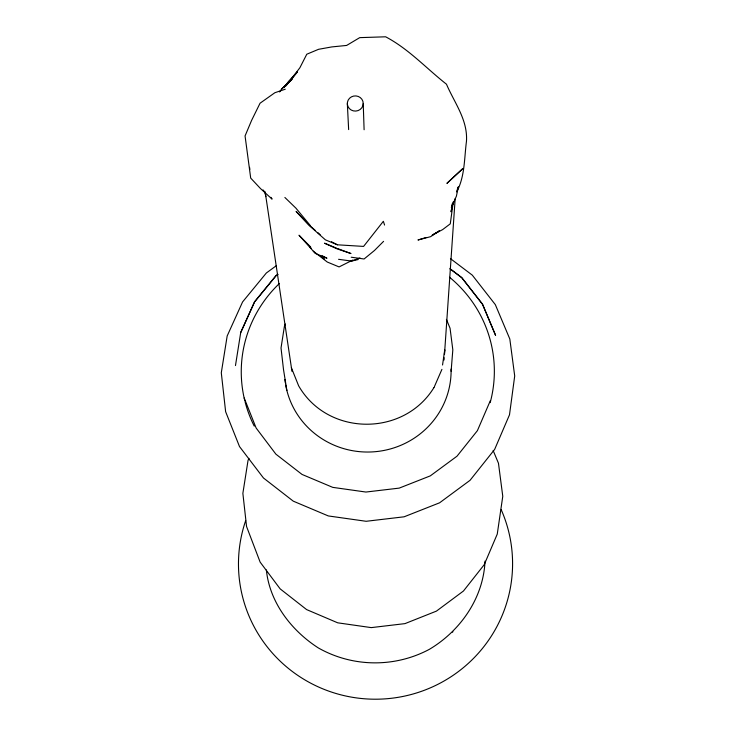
<?xml version="1.0" encoding="UTF-8"?>
<svg xmlns="http://www.w3.org/2000/svg" width="736" height="736" viewBox="0 0 736 736"><rect width="100%" height="100%" fill="white"/><g stroke="black" fill="none" stroke-linecap="round" stroke-linejoin="round"><path stroke-width="1.1" d="M444.038 360.014L444.185 357.733M444.424 354.32L444.737 349.766L442.548 365.001M444.48 354.522L455.17 198.61M451.113 371.284L452.824 349.858L450.055 328.228L446.412 319.387M453.302 201.738L450.276 223.836L442.612 229.623L432.17 235.134L439.512 230.764L430.606 236.679L417.947 240L426.199 237.47M235.474 365.571L240.736 332.396L254.582 301.732L276.028 275.604L277.858 274.28M485.024 561.117C483.442 597.88 460.488 630.853 429.327 649.354C394.726 667.8 352.664 667.331 318.522 648.039L318.081 647.772C291.263 630.421 269.634 602.333 266.358 569.94M452.704 203.292L451.058 211.766L452.815 203.265M458.39 186.512L456.412 196.116L451.324 207.672M451.61 206.586L452.447 203.357M457.82 187.625L456.706 191.921C464.977 176.447 464.232 158.249 466.477 141.22C467.848 119.839 454.425 102.819 446.476 84.217C426.208 68.273 408.71 48.953 385.646 36.8L359.729 37.637L346.638 45.439L331.789 46.92L318.578 49.303L306.783 54.225L299.892 67.74L286.056 85.864M490.314 400.706L477.406 430.643L457.01 456.191L430.293 475.879L399.206 488.115L365.921 492.044L332.755 487.37L302.036 474.435L275.899 454.167L256.128 428.012L244.186 398.01M434.415 386.593L441.922 369.362M248.97 458.344L248.032 460.442L242.871 493.35L246.56 526.516L260.139 562.12L280.149 588.864L306.618 609.592L337.714 622.822L371.284 627.615L404.975 623.622L436.43 611.119L463.459 591.008L484.205 564.714L497.26 534.088L502.771 496.294L498.465 463.248L493.157 450.524M285.393 323.996L284.381 326.462L281.023 347.999L283.526 369.684L286.884 390.54M240.709 332.635L254.564 301.953L276 275.816L277.84 274.491M433.973 387.605L434.111 387.302C403.908 437.074 327.649 436.457 298.641 385.83L291.373 367.724M279.625 91.945L281.566 89.093L291.907 79.424L281.566 89.093M284.087 87.464L288.53 81.402L297.445 71.677M290.453 80.776L297.519 71.843M383.585 241.344L374.468 250.488L364.09 258.989L351.182 257.214M452.41 632.141L452.925 631.764M276.432 265.622L266.358 272.982L242.567 301.953L227.176 335.966L221.297 372.784L225.63 411.691L239.494 446.54L263.46 477.986L293.259 501.152L328.302 515.936L366.142 521.29L404.128 516.801L439.585 502.808L470.046 480.314L494.656 449.392L509.496 414.81L514.703 375.967L509.818 339.002L495.328 304.63L472.291 275.144L450.478 258.658M352.792 260.038L339.084 266.92L327.29 262.044L313.297 251.169L299.009 235.216L310.61 246.937M360.024 257.959L351.394 261.068L338.551 259.302M285.246 89.212L274.859 92.727L260.047 103.224L251.602 120.391L245.06 135.948L250.7 178.094L260.489 188.554L272.081 199.116L270.922 197.331M350.014 261.455L358.22 259.532M315.22 230.368L308.577 224.526L296.102 211.425L309.865 226.081L325.404 239.853L337.41 244.803L363.584 246.413L383.355 221.288L384.569 225.06M337.603 248.556L350.98 253.552L337.143 248.888L324.539 243.202L336.573 248.17M331.458 241.748L337.41 244.803M322.083 255.705L326.959 258.226L315.118 253.331L313.297 251.169M450.036 268.695L461.748 277.555L482.503 304.143L495.586 335.358L482.549 304.364L461.794 277.766L450.073 268.907M309.506 246.772L311.282 248.234M321.908 256.965L324.567 259.146M322.138 257.02L323.794 258.446M317.713 232.558L320.197 234.747M284.878 197.469L295.9 208.132L310.252 225.474M263.046 189.906L265.08 192.639L265.871 196.604L291.962 371.358M264.822 191.342L265.871 196.604M249.55 167.339L249.881 169.354M347.328 103.417L348.643 129.591M363.225 103.574A7.949 7.59 -2.4 0 1 351.21 110.032A7.949 7.59 -2.4 0 1 351.394 96.885A7.949 7.59 -2.4 0 1 363.225 103.574L364.108 129.748M501.198 509.671A137.062 135.387 -2.3 0 1 381.331 699.08A137.062 135.387 -2.3 0 1 245.677 520.619M449.558 277.26A126.555 123.252 -2.3 0 1 490.185 402.629M254.251 426.144A126.555 123.252 -2.3 0 1 245.143 402.077M244.867 401.01A126.555 123.252 -2.3 0 1 279.266 283.627M451.094 369.067A83.343 81.162 -2.3 0 1 375.848 451.637A83.343 81.162 -2.3 0 1 285.697 385.084M285.329 382.876A83.343 81.162 -2.3 0 1 284.896 379.528M462.668 168.719L447.037 183.236L462.668 168.719"/></g></svg>
